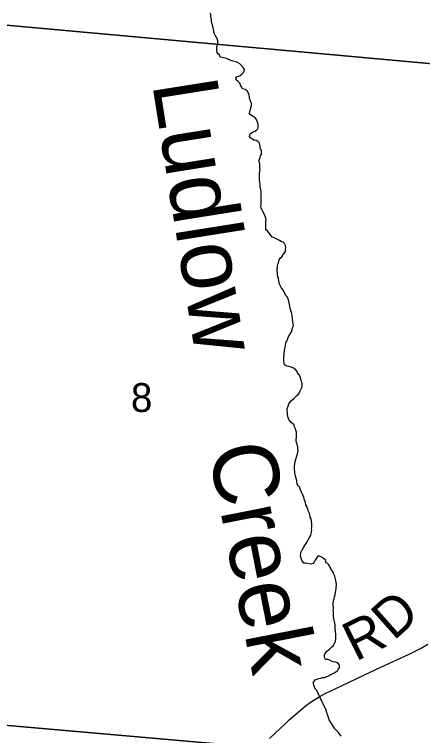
# Model space of a CAD drawing. Extents: x 0 to 41.6, y 0 to 22.
# Drawn here: x 2.84 to 3.433, y 16.784 to 17.832 of the extents above; entities that cross this region are included whole.
import ezdxf

# ---------------------------------------------------------------- set-up
doc = ezdxf.new("R2010")
doc.units = 0
for name, color, linetype in [('BR_P_Brg_Pad_Object', 7, 'Continuous'), ('BR_P_Sub_Deep_Object', 7, 'Continuous'), ('GM_X_Corporation', 7, 'Continuous'), ('GM_X_Township_Road', 7, 'Continuous'), ('PF_P_Grade_Line', 7, 'Continuous'), ('PF_X_Ground_Line', 7, 'Continuous')]:
    doc.layers.add(name, color=color, linetype=linetype)

msp = doc.modelspace()

# ---------------------------------------------------------------- linework, layer by layer
at = {"layer": 'GM_X_Corporation'}
for points in [[(2.6683, 18.8543), (3.6737, 18.7588), (3.5759, 17.7482), (2.5716, 17.8395)], [(2.5716, 17.8395), (3.5759, 17.7482), (3.502, 16.953), (3.4999, 16.8216), (3.4994, 16.8186), (3.4993, 16.8118), (3.4992, 16.8031), (3.4987, 16.7974), (3.5005, 16.7925), (3.5089, 16.7719), (3.5126, 16.7631), (3.5128, 16.7567), (3.512, 16.7514), (3.51, 16.7461), (3.5058, 16.7432), (3.4997, 16.7399), (3.4933, 16.7388), (3.4766, 16.7391), (3.4615, 16.7393), (3.4527, 16.7395), (3.4448, 16.7407), (3.4388, 16.7431), (3.4328, 16.7462), (2.4712, 16.8304)]]:
    msp.add_lwpolyline(points, close=True, dxfattribs=at)
msp.add_lwpolyline([(2.4348, 16.3504), (2.4712, 16.8304), (3.4328, 16.7462)], dxfattribs=at)
at = {"layer": 'GM_X_Township_Road'}
msp.add_lwpolyline([(3.2104, 16.7798), (3.2336, 16.8017), (3.2393, 16.8071), (3.2522, 16.8183), (3.2559, 16.8216), (3.2589, 16.8242), (3.2641, 16.8283), (3.2696, 16.8323), (3.2748, 16.8358), (3.2828, 16.8406), (3.2916, 16.8452), (3.3161, 16.8571), (3.3488, 16.8725), (3.3722, 16.8835), (3.3776, 16.886), (3.3964, 16.8947), (3.4128, 16.9022), (3.43, 16.9109), (3.4409, 16.917)], dxfattribs=at)
at = {"layer": 'PF_X_Ground_Line'}
for points in [[(3.1826, 17.6925), (3.1845, 17.6997), (3.1842, 17.7024), (3.1834, 17.705), (3.1827, 17.7069), (3.1816, 17.7096), (3.1816, 17.7122), (3.1809, 17.7149), (3.1801, 17.7172), (3.1779, 17.7206), (3.1752, 17.7229), (3.1715, 17.7237), (3.1696, 17.7264), (3.1685, 17.7291), (3.1674, 17.7321), (3.1647, 17.7348), (3.1621, 17.7367), (3.1617, 17.739), (3.1633, 17.7416), (3.1674, 17.7427), (3.1709, 17.7453), (3.1728, 17.7472), (3.1739, 17.7491), (3.1743, 17.7518), (3.1725, 17.7548), (3.1672, 17.7598), (3.1642, 17.7617), (3.1615, 17.7629), (3.157, 17.7641), (3.1551, 17.7645), (3.1479, 17.7676), (3.1419, 17.7691), (3.1389, 17.7699), (3.1377, 17.773), (3.1344, 17.7756), (3.134, 17.7806), (3.134, 17.784), (3.1348, 17.7878), (3.1352, 17.7908), (3.1353, 17.7935), (3.1342, 17.7977), (3.1323, 17.7999), (3.1304, 17.8038), (3.1297, 17.806), (3.1297, 17.8079), (3.1293, 17.8102), (3.1286, 17.8125), (3.1279, 17.8155), (3.1271, 17.8186), (3.1264, 17.8205), (3.1264, 17.8243), (3.1257, 17.8269), (3.1253, 17.8288), (3.1253, 17.8315), (3.1242, 17.8338)], [(3.2402, 17.4082), (3.2398, 17.4104), (3.2384, 17.4173), (3.2361, 17.4218), (3.2339, 17.4241), (3.2328, 17.4268), (3.2305, 17.4314), (3.2275, 17.4352), (3.2249, 17.4398), (3.2242, 17.4447), (3.2234, 17.4481), (3.2227, 17.4508), (3.2224, 17.4546), (3.222, 17.4569), (3.2216, 17.4595), (3.2217, 17.4618), (3.2221, 17.4641), (3.2221, 17.466), (3.2229, 17.469), (3.2236, 17.4709), (3.2248, 17.4751), (3.2267, 17.4781), (3.2286, 17.4796), (3.2298, 17.4819), (3.2336, 17.4875), (3.234, 17.4906), (3.2344, 17.4928), (3.2337, 17.4962), (3.2322, 17.4989), (3.2303, 17.5008), (3.2277, 17.502), (3.225, 17.5035), (3.2213, 17.5055), (3.2175, 17.5074), (3.2145, 17.5082), (3.2122, 17.5116), (3.21, 17.5139), (3.2077, 17.5173), (3.2054, 17.5189), (3.2051, 17.5215), (3.2051, 17.5257), (3.2051, 17.5291), (3.2052, 17.5314), (3.2056, 17.5341), (3.2052, 17.536), (3.2041, 17.5382), (3.203, 17.5421), (3.2007, 17.5455), (3.1992, 17.5485), (3.1985, 17.5508), (3.1981, 17.5527), (3.1982, 17.5565), (3.1982, 17.5607), (3.1986, 17.5633), (3.1986, 17.5683), (3.1983, 17.5721), (3.1983, 17.5747), (3.198, 17.5774), (3.1972, 17.5812), (3.1969, 17.5846), (3.1965, 17.5888), (3.1962, 17.5911), (3.1962, 17.5937), (3.1962, 17.5987), (3.1962, 17.6009), (3.1966, 17.604), (3.1971, 17.6066), (3.1967, 17.6089), (3.1963, 17.6116), (3.1964, 17.6146), (3.1956, 17.6176), (3.1953, 17.6199), (3.1964, 17.6226), (3.1976, 17.6263), (3.1991, 17.629), (3.1988, 17.6339), (3.1969, 17.6374), (3.1969, 17.64), (3.1966, 17.6423), (3.1958, 17.645), (3.1936, 17.6472), (3.1913, 17.6488), (3.1879, 17.6492), (3.1857, 17.6504), (3.183, 17.6527), (3.1815, 17.6546), (3.1819, 17.6568), (3.1827, 17.6587), (3.1869, 17.6613), (3.1892, 17.6621), (3.1918, 17.6636), (3.1934, 17.6658), (3.1941, 17.6677), (3.1942, 17.6715), (3.1938, 17.6738), (3.1923, 17.678), (3.1897, 17.6814), (3.1855, 17.6845), (3.1829, 17.686), (3.1814, 17.688), (3.1826, 17.6925)], [(3.2666, 17.1119), (3.2659, 17.1146), (3.2648, 17.1169), (3.2636, 17.1195), (3.2629, 17.1226), (3.2618, 17.1252), (3.261, 17.1279), (3.2603, 17.131), (3.2588, 17.1336), (3.2551, 17.1424), (3.254, 17.1454), (3.2521, 17.1477), (3.251, 17.1496), (3.2503, 17.1542), (3.2495, 17.1576), (3.2484, 17.161), (3.2481, 17.1637), (3.2473, 17.1664), (3.2474, 17.1686), (3.247, 17.1709), (3.247, 17.1728), (3.247, 17.1751), (3.2474, 17.1789), (3.2478, 17.1823), (3.2486, 17.1857), (3.2502, 17.1899), (3.2513, 17.1933), (3.2521, 17.1982), (3.2518, 17.2012), (3.2518, 17.2039), (3.2507, 17.2073), (3.25, 17.21), (3.2492, 17.2123), (3.2492, 17.2142), (3.2496, 17.2176), (3.25, 17.2195), (3.2497, 17.2233), (3.2497, 17.2252), (3.249, 17.2278), (3.2482, 17.2297), (3.2464, 17.2335), (3.2464, 17.2358), (3.2422, 17.2389), (3.24, 17.2416), (3.2385, 17.2435), (3.2377, 17.2461), (3.2374, 17.248), (3.2366, 17.2499), (3.2367, 17.2526), (3.2363, 17.2568), (3.2363, 17.259), (3.2375, 17.2628), (3.2387, 17.2659), (3.2398, 17.2677), (3.2425, 17.2708), (3.2463, 17.2745), (3.2501, 17.2783), (3.2532, 17.2805), (3.2547, 17.2839), (3.2563, 17.287), (3.2582, 17.2907), (3.2582, 17.293), (3.2582, 17.2964), (3.2571, 17.2983), (3.2556, 17.3044), (3.2542, 17.3078), (3.2523, 17.3094), (3.2504, 17.3136), (3.2482, 17.3162), (3.2455, 17.3178), (3.2421, 17.3193), (3.2391, 17.3205), (3.2364, 17.3209), (3.2346, 17.3213), (3.2323, 17.3228), (3.2316, 17.3278), (3.2312, 17.3297), (3.2316, 17.332), (3.2316, 17.335), (3.2317, 17.3376), (3.2317, 17.3403), (3.2325, 17.3433), (3.2329, 17.3464), (3.2337, 17.3505), (3.2344, 17.3551), (3.2356, 17.3573), (3.2371, 17.3611), (3.2387, 17.3649), (3.2402, 17.3668), (3.2425, 17.3709), (3.2433, 17.374), (3.2441, 17.3766), (3.2453, 17.3796), (3.2449, 17.3823), (3.2445, 17.3853), (3.2442, 17.3891), (3.2435, 17.3948), (3.2424, 17.399), (3.2416, 17.4017), (3.2405, 17.4044), (3.2402, 17.4082)], [(3.311, 16.8884), (3.3088, 16.8899), (3.3069, 16.8907), (3.3031, 16.8915), (3.3005, 16.8923), (3.2956, 16.8946), (3.2922, 16.895), (3.2907, 16.8977), (3.2903, 16.9003), (3.2907, 16.9022), (3.2918, 16.9041), (3.2938, 16.9068), (3.2957, 16.9083), (3.2976, 16.9098), (3.301, 16.9131), (3.3029, 16.9146), (3.3056, 16.9188), (3.3064, 16.9211), (3.3068, 16.9249), (3.3068, 16.9275), (3.3068, 16.9302), (3.3065, 16.9362), (3.3061, 16.9381), (3.3062, 16.9416), (3.3058, 16.9446), (3.3055, 16.948), (3.3047, 16.9518), (3.304, 16.9537), (3.3037, 16.9583), (3.3037, 16.9632), (3.3033, 16.9663), (3.3034, 16.9682), (3.3034, 16.97), (3.303, 16.9723), (3.303, 16.9754), (3.3038, 16.9799), (3.3046, 16.9829), (3.305, 16.9856), (3.3058, 16.989), (3.3066, 16.9924), (3.307, 16.9947), (3.3074, 16.9977), (3.3074, 17), (3.3078, 17.0023), (3.3078, 17.0042), (3.3075, 17.0068), (3.3071, 17.0095), (3.3067, 17.0114), (3.306, 17.014), (3.3056, 17.016), (3.3041, 17.0186), (3.3034, 17.0205), (3.3019, 17.0232), (3.3008, 17.0251), (3.2993, 17.0274), (3.2982, 17.0301), (3.2967, 17.0323), (3.2944, 17.0346), (3.2925, 17.035), (3.2925, 17.0385), (3.2888, 17.0419), (3.2869, 17.0427), (3.2831, 17.045), (3.2808, 17.045), (3.2789, 17.042), (3.277, 17.039), (3.2755, 17.0363), (3.2739, 17.0341), (3.2705, 17.0333), (3.2664, 17.0341), (3.263, 17.0345), (3.2607, 17.0349), (3.2577, 17.0391), (3.2566, 17.0414), (3.2562, 17.0437), (3.2558, 17.0464), (3.2562, 17.0494), (3.2566, 17.0513), (3.2582, 17.0539), (3.2593, 17.0558), (3.2605, 17.0585), (3.2624, 17.0615), (3.2639, 17.0634), (3.2651, 17.0656), (3.2674, 17.0694), (3.2693, 17.0728), (3.2705, 17.0755), (3.2713, 17.0773), (3.2717, 17.08), (3.2721, 17.083), (3.2717, 17.0853), (3.2721, 17.0872), (3.2721, 17.0895), (3.2721, 17.0914), (3.2714, 17.0956), (3.271, 17.099), (3.2699, 17.1013), (3.2696, 17.1032), (3.2685, 17.107), (3.2673, 17.1096), (3.2666, 17.1119)], [(3.3148, 16.7832), (3.3136, 16.7851), (3.3106, 16.7893), (3.308, 16.7916), (3.3057, 16.7943), (3.3039, 16.7966), (3.302, 16.7993), (3.3005, 16.8016), (3.299, 16.8042), (3.2975, 16.8073), (3.2964, 16.8103), (3.2953, 16.8134), (3.2945, 16.8157), (3.2938, 16.8179), (3.2927, 16.8214), (3.2916, 16.8244), (3.2897, 16.8282), (3.2886, 16.8305), (3.2871, 16.8332), (3.286, 16.8355), (3.2849, 16.8381), (3.2838, 16.8404), (3.2823, 16.8435), (3.2811, 16.8461), (3.2789, 16.8503), (3.277, 16.8523), (3.2755, 16.8561), (3.2748, 16.8583), (3.2741, 16.8606), (3.2748, 16.8629), (3.2768, 16.8652), (3.2798, 16.8663), (3.2825, 16.867), (3.2851, 16.8677), (3.2881, 16.8685), (3.2912, 16.8688), (3.2931, 16.8696), (3.2961, 16.8711), (3.2992, 16.8729), (3.3022, 16.874), (3.3041, 16.8748), (3.3075, 16.8774), (3.3095, 16.8785), (3.3102, 16.8804), (3.3125, 16.8831), (3.3122, 16.8865), (3.311, 16.8884)]]:
    msp.add_lwpolyline(points, dxfattribs=at)

# ---------------------------------------------------------------- texts
at = {"layer": 'BR_P_Brg_Pad_Object'}
msp.add_text('8', height=0.0419, rotation=0, dxfattribs=at).set_placement((3.0091, 17.2543))
at = {"layer": 'BR_P_Sub_Deep_Object'}
for s, rotation, p in [('D', 41.7487, (3.391, 16.9212)), ('R', 26.4464, (3.3358, 16.8913))]:
    msp.add_text(s, height=0.0568, rotation=rotation, dxfattribs=at).set_placement(p)
at = {"layer": 'PF_P_Grade_Line'}
for s, height, rotation, p in [('Ludlow', 0.09467, 279.0293, (3.0399, 17.7313)), ('Creek', 0.09468, 281.1066, (3.1212, 17.2014))]:
    msp.add_text(s, height=height, rotation=rotation, dxfattribs=at).set_placement(p)

doc.saveas('drawing.dxf')
